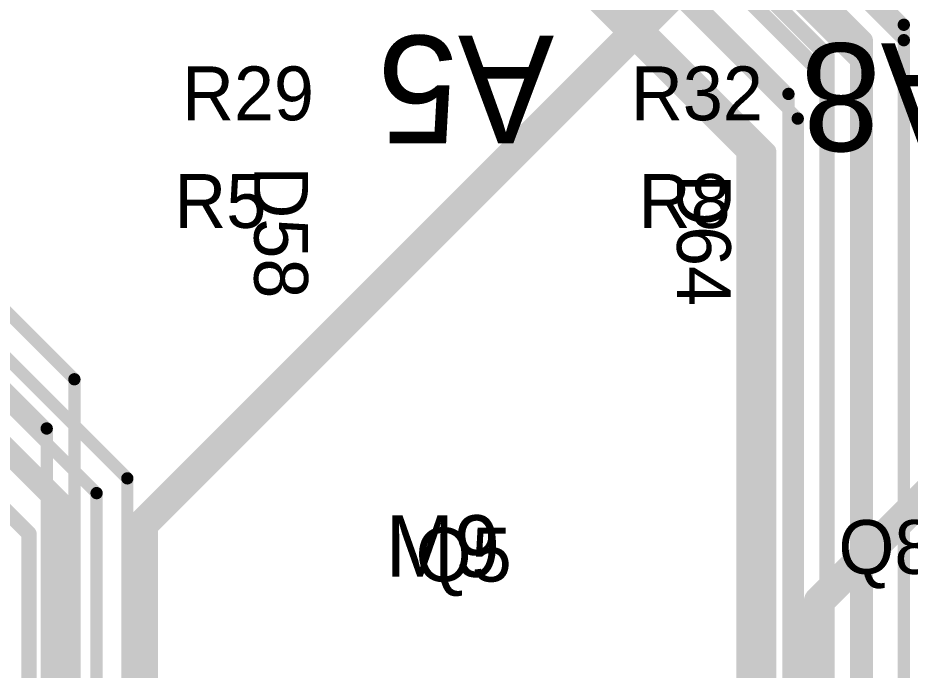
# Model space of a CAD drawing. Extents: x 11.67 to 17.2, y 3.98 to 12.28.
# Drawn here: x 14.445 to 15.025, y 9.546 to 9.97 of the extents above; entities that cross this region are included whole.
import ezdxf

# ---------------------------------------------------------------- set-up
doc = ezdxf.new("R2010")
doc.units = 0
for name, color, linetype in [('BOTTOMLAYER', 5, 'CONTINUOUS'), ('INTERNALPLANE1', 76, 'CONTINUOUS'), ('MECHANICAL10', 56, 'CONTINUOUS'), ('MECHANICAL15', 56, 'CONTINUOUS'), ('MIDLAYER1', 16, 'CONTINUOUS'), ('TOPOVERLAY', 2, 'CONTINUOUS')]:
    doc.layers.add(name, color=color, linetype=linetype)

msp = doc.modelspace()

# ---------------------------------------------------------------- linework, layer by layer
at = {"layer": 'BOTTOMLAYER'}
for points, const_width in [([(13.54746, 10.60991), (14.49596, 9.66141)], 0.008), ([(13.57596, 10.611), (14.51596, 9.671)], 0.008), ([(13.52596, 10.601), (14.47446, 9.6525)], 0.015), ([(13.49596, 10.591), (14.45196, 9.635)], 0.01), ([(14.44996, 10.527), (15.021, 9.95596)], 0.008), ([(14.42846, 10.5085), (14.9935, 9.94346)], 0.015), ([(14.40596, 10.49604), (14.971, 9.931)], 0.01), ([(14.71596, 10.141), (14.952, 9.90496)], 0.008), ([(14.71596, 10.101), (14.933, 9.88396)], 0.01), ([(15.021, 8.31234), (15.021, 9.95596)], 0.008), ([(14.9935, 8.41678), (14.9935, 9.94346)], 0.015), ([(14.971, 8.4261), (14.971, 9.931)], 0.01), ([(14.952, 8.65909), (14.952, 9.90496)], 0.008), ([(14.933, 8.6834), (14.933, 9.88396)], 0.01), ([(14.51596, 8.39976), (14.51596, 9.671)], 0.008), ([(14.49596, 8.421), (14.49596, 9.66141)], 0.008), ([(14.47446, 8.45522), (14.47446, 9.6525)], 0.015), ([(14.45196, 8.46454), (14.45196, 9.635)], 0.01)]:
    msp.add_lwpolyline(points, dxfattribs=dict(at, const_width=const_width))
for points, const_width in [([(15.019, 9.95596, 1), (15.023, 9.95596, 1)], 0.004), ([(15.019, 9.95596, 1), (15.023, 9.95596, 1)], 0.004), ([(14.98975, 9.94346, 1), (14.99725, 9.94346, 1)], 0.0075), ([(14.98975, 9.94346, 1), (14.99725, 9.94346, 1)], 0.0075), ([(14.9685, 9.931, 1), (14.9735, 9.931, 1)], 0.005), ([(14.9685, 9.931, 1), (14.9735, 9.931, 1)], 0.005), ([(14.95, 9.90496, 1), (14.954, 9.90496, 1)], 0.004), ([(14.95, 9.90496, 1), (14.954, 9.90496, 1)], 0.004), ([(14.9305, 9.88396, 1), (14.9355, 9.88396, 1)], 0.005), ([(14.9305, 9.88396, 1), (14.9355, 9.88396, 1)], 0.005), ([(14.51396, 9.671, 1), (14.51796, 9.671, 1)], 0.004), ([(14.51396, 9.671, 1), (14.51796, 9.671, 1)], 0.004), ([(14.49396, 9.66141, 1), (14.49796, 9.66141, 1)], 0.004), ([(14.49396, 9.66141, 1), (14.49796, 9.66141, 1)], 0.004), ([(14.47071, 9.6525, 1), (14.47821, 9.6525, 1)], 0.0075), ([(14.47071, 9.6525, 1), (14.47821, 9.6525, 1)], 0.0075), ([(14.44946, 9.635, 1), (14.45446, 9.635, 1)], 0.005), ([(14.44946, 9.635, 1), (14.45446, 9.635, 1)], 0.005)]:
    msp.add_lwpolyline(points, format="xyb", close=True, dxfattribs=dict(at, const_width=const_width))
at = {"layer": 'INTERNALPLANE1', "const_width": 0.02}
for points in [[(14.52596, 9.641), (14.87596, 9.991)], [(14.96596, 9.591), (15.32596, 9.951)], [(14.52596, 8.911), (14.52596, 9.641)], [(14.96596, 8.131), (14.96596, 9.591)]]:
    msp.add_lwpolyline(points, dxfattribs=at)
at = {"layer": 'INTERNALPLANE1', "const_width": 0.01}
for points in [[(14.52096, 9.641, 1), (14.53096, 9.641, 1)], [(14.52096, 9.641, 1), (14.53096, 9.641, 1)], [(14.96096, 9.591, 1), (14.97096, 9.591, 1)], [(14.96096, 9.591, 1), (14.97096, 9.591, 1)]]:
    msp.add_lwpolyline(points, format="xyb", close=True, dxfattribs=at)
at = {"layer": 'MIDLAYER1'}
for points, const_width in [([(14.08596, 10.131), (14.48152, 9.73544)], 0.008), ([(14.05596, 10.111), (14.46352, 9.70344)], 0.008), ([(14.88596, 10.101), (15.021, 9.96596)], 0.008), ([(14.85846, 10.09032), (14.9935, 9.95528)], 0.015), ([(14.83596, 10.081), (14.971, 9.94596)], 0.01), ([(14.74596, 10.061), (14.90113, 9.90583)], 0.02), ([(14.79596, 10.071), (14.94596, 9.921)], 0.008), ([(15.021, 9.021), (15.021, 9.96596)], 0.008), ([(14.9935, 9.12544), (14.9935, 9.95528)], 0.015), ([(14.971, 9.13476), (14.971, 9.94596)], 0.01), ([(14.94596, 9.35416), (14.94596, 9.921)], 0.008), ([(14.90113, 9.90583), (14.92196, 9.885)], 0.02), ([(14.92196, 9.38102), (14.92196, 9.885)], 0.02), ([(14.48152, 9.01354), (14.48152, 9.73544)], 0.008), ([(14.46352, 9.021), (14.46352, 9.70344)], 0.008)]:
    msp.add_lwpolyline(points, dxfattribs=dict(at, const_width=const_width))
for points, const_width in [([(15.019, 9.96596, 1), (15.023, 9.96596, 1)], 0.004), ([(15.019, 9.96596, 1), (15.023, 9.96596, 1)], 0.004), ([(14.98975, 9.95528, 1), (14.99725, 9.95528, 1)], 0.0075), ([(14.98975, 9.95528, 1), (14.99725, 9.95528, 1)], 0.0075), ([(14.9685, 9.94596, 1), (14.9735, 9.94596, 1)], 0.005), ([(14.9685, 9.94596, 1), (14.9735, 9.94596, 1)], 0.005), ([(14.94396, 9.921, 1), (14.94796, 9.921, 1)], 0.004), ([(14.94396, 9.921, 1), (14.94796, 9.921, 1)], 0.004), ([(14.89613, 9.90583, 1), (14.90613, 9.90583, 1)], 0.01), ([(14.89613, 9.90583, 1), (14.90613, 9.90583, 1)], 0.01), ([(14.91696, 9.885, 1), (14.92696, 9.885, 1)], 0.01), ([(14.91696, 9.885, 1), (14.92696, 9.885, 1)], 0.01), ([(14.47952, 9.73544, 1), (14.48352, 9.73544, 1)], 0.004), ([(14.47952, 9.73544, 1), (14.48352, 9.73544, 1)], 0.004), ([(14.46152, 9.70344, 1), (14.46552, 9.70344, 1)], 0.004), ([(14.46152, 9.70344, 1), (14.46552, 9.70344, 1)], 0.004)]:
    msp.add_lwpolyline(points, format="xyb", close=True, dxfattribs=dict(at, const_width=const_width))

# ---------------------------------------------------------------- texts
at = {"layer": 'MECHANICAL10'}
for s, p in [('R29', (14.55148, 9.90388)), ('R32', (14.84348, 9.90388)), ('R5', (14.54648, 9.83388)), ('R8', (14.84848, 9.83388))]:
    msp.add_text(s, height=0.035, dxfattribs=at).set_placement(p)
for s, rotation, p in [('D58', 270, (14.59848, 9.87388)), ('D64', 270, (14.87348, 9.86888)), ('Q8', 360, (14.97848, 9.60888)), ('Q5', 360, (14.70348, 9.60388))]:
    msp.add_text(s, height=0.035, rotation=rotation, dxfattribs=at).set_placement(p)
at = {"layer": 'MECHANICAL15'}
for s, p in [('A5', (14.79348, 9.95888)), ('A8', (15.06848, 9.95388))]:
    msp.add_text(s, height=0.07, rotation=180, dxfattribs=at).set_placement(p)
at = {"layer": 'TOPOVERLAY'}
msp.add_text('M9', height=0.04, rotation=360, dxfattribs=at).set_placement((14.68396, 9.607))

doc.saveas('drawing.dxf')
